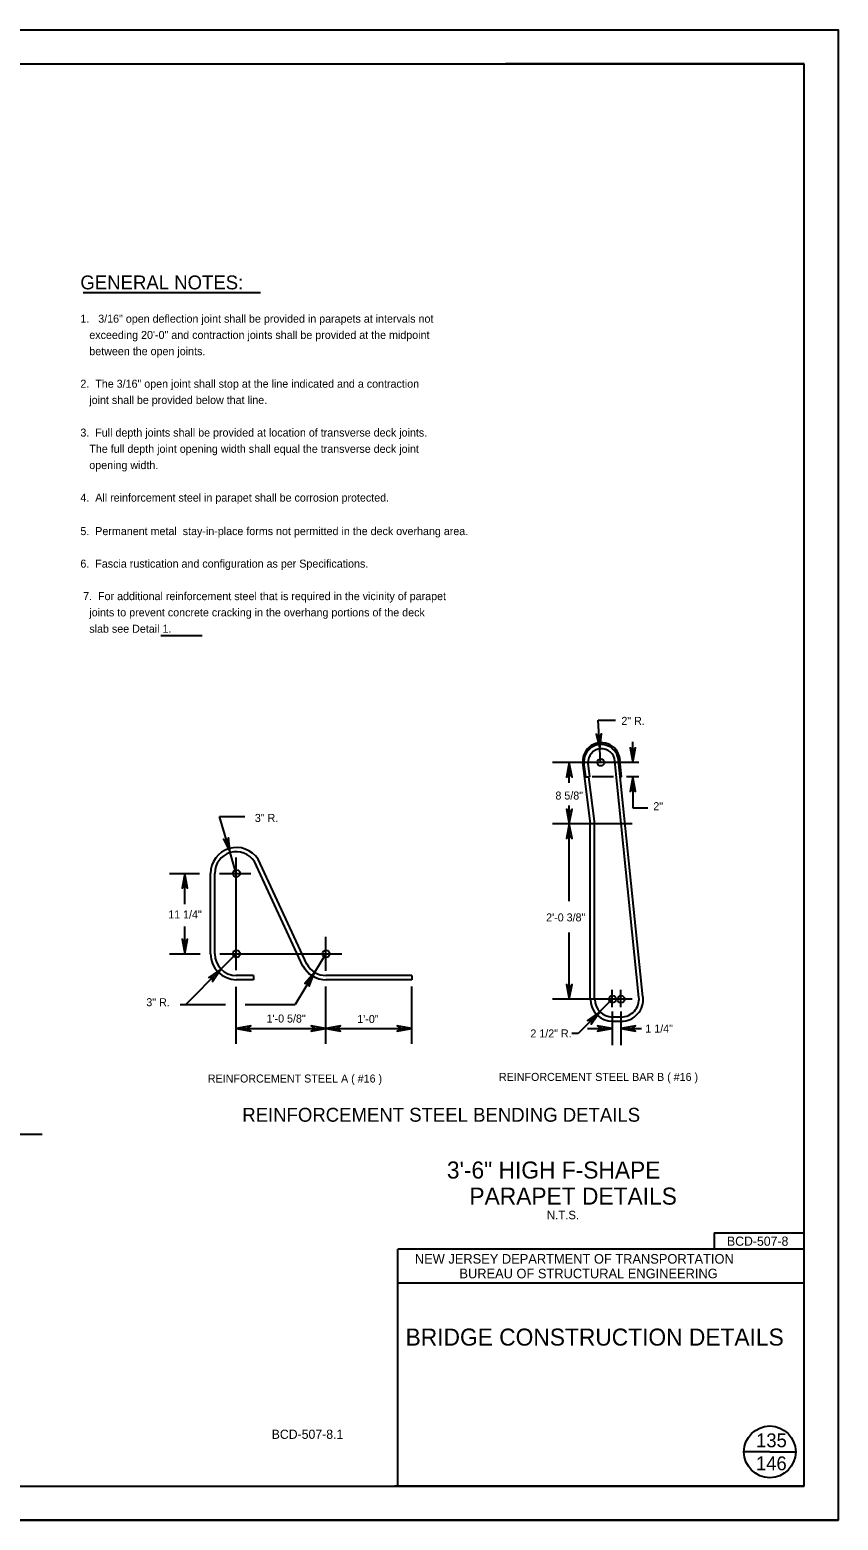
# Model space of a CAD drawing. Extents: x 499999.87 to 500002.82, y 499999.96 to 500001.79.
# Drawn here: x 500001.83 to 500002.825, y 499999.958 to 500001.792 of the extents above; entities that cross this region are included whole.
import ezdxf

# ---------------------------------------------------------------- set-up
doc = ezdxf.new("R2010")
doc.units = 0
for name, color, linetype in [('1', 7, 'Continuous'), ('2', 7, 'Continuous'), ('39', 7, 'Continuous'), ('4', 7, 'Continuous'), ('41', 7, 'Continuous'), ('5', 7, 'Continuous'), ('Default', 7, 'Continuous')]:
    doc.layers.add(name, color=color, linetype=linetype)

msp = doc.modelspace()

# ---------------------------------------------------------------- linework, layer by layer
at = {"layer": '1'}
for p, q in [((499999.8665, 500001.7917), (500002.8248, 500001.7917)), ((500000.0331, 500001.75), (500002.7831, 500001.75)), ((500002.7831, 500001.75), (500002.4157, 500001.75)), ((500002.7831, 500000), (500002.7831, 500001.75)), ((500002.7831, 500000), (500002.7831, 500001.75)), ((500002.7831, 500001.603), (500002.7831, 500001.75)), ((500002.7407, 500000.0424), (500002.7089, 500000.0424)), ((500002.7407, 500000.0424), (500002.7725, 500000.0424)), ((500000.0331, 500000), (500002.7831, 500000)), ((499999.8665, 499999.9583), (500002.8248, 499999.9583))]:
    msp.add_line(p, q, dxfattribs=at)
for points in [[(500002.5315, 500000.9072), (500002.5338, 500000.9255), (500002.5308, 500000.9209), (500002.5272, 500000.9252)], [(500002.5722, 500000.8904), (500002.5755, 500000.9085), (500002.5722, 500000.9042), (500002.5689, 500000.9085)], [(500002.4941, 500000.8904), (500002.4908, 500000.8724), (500002.4941, 500000.8766), (500002.4974, 500000.8724)], [(500002.5722, 500000.8727), (500002.5689, 500000.8547), (500002.5722, 500000.8589), (500002.5755, 500000.8547)], [(500002.4941, 500000.815), (500002.4974, 500000.833), (500002.4941, 500000.8287), (500002.4908, 500000.833)], [(500002.4941, 500000.815), (500002.4908, 500000.7969), (500002.4941, 500000.8012), (500002.4974, 500000.7969)], [(500002.0768, 500000.7795), (500002.0748, 500000.7979), (500002.0728, 500000.7927), (500002.0686, 500000.7959)], [(500002.0213, 500000.7539), (500002.018, 500000.7359), (500002.0213, 500000.7402), (500002.0246, 500000.7359)], [(500002.0213, 500000.6549), (500002.0246, 500000.6729), (500002.0213, 500000.6686), (500002.018, 500000.6729)], [(500002.0656, 500000.6362), (500002.0505, 500000.6257), (500002.0558, 500000.6263), (500002.0551, 500000.6211)], [(500002.1808, 500000.6322), (500002.1686, 500000.6184), (500002.1736, 500000.6204), (500002.1742, 500000.6152)], [(500002.4941, 500000.5991), (500002.4974, 500000.6171), (500002.4941, 500000.6129), (500002.4908, 500000.6171)], [(500002.5315, 500000.5837), (500002.5164, 500000.5732), (500002.5217, 500000.5738), (500002.521, 500000.5686)], [(500002.0843, 500000.563), (500002.1024, 500000.5597), (500002.0981, 500000.563), (500002.1024, 500000.5663)], [(500002.1946, 500000.563), (500002.1765, 500000.5663), (500002.1808, 500000.563), (500002.1765, 500000.5597)], [(500002.1946, 500000.563), (500002.2126, 500000.5597), (500002.2083, 500000.563), (500002.2126, 500000.5663)], [(500002.3002, 500000.563), (500002.2822, 500000.5663), (500002.2864, 500000.563), (500002.2822, 500000.5597)], [(500002.5469, 500000.5633), (500002.5289, 500000.5666), (500002.5331, 500000.5633), (500002.5289, 500000.56)], [(500002.5574, 500000.5633), (500002.5755, 500000.56), (500002.5712, 500000.5633), (500002.5755, 500000.5666)]]:
    msp.add_lwpolyline(points, close=True, dxfattribs=at)
msp.add_circle((500002.7407, 500000.0424), 0.0318, dxfattribs=at)
at = {"layer": '2'}
for p, q in [((500002.5102, 500000.8907), (500002.5197, 500000.815)), ((500002.5115, 500000.8907), (500002.5138, 500000.8727)), ((500002.5167, 500000.8894), (500002.519, 500000.8727)), ((500002.5794, 500000.6014), (500002.5499, 500000.8921)), ((500002.5846, 500000.602), (500002.5545, 500000.8927)), ((500002.5584, 500000.8727), (500002.5564, 500000.8927)), ((500002.5138, 500000.8727), (500002.519, 500000.8727)), ((500002.5177, 500000.8727), (500002.5249, 500000.815)), ((500002.5564, 500000.8727), (500002.5584, 500000.8727)), ((500002.5197, 500000.5991), (500002.5197, 500000.815)), ((500002.5249, 500000.5991), (500002.5249, 500000.815)), ((500002.1066, 500000.7684), (500002.166, 500000.6398)), ((500002.1109, 500000.7713), (500002.1709, 500000.6424)), ((500002.0525, 500000.7539), (500002.0525, 500000.6549)), ((500002.0577, 500000.7539), (500002.0577, 500000.6549)), ((500002.1056, 500000.6283), (500002.0843, 500000.6283)), ((500002.1056, 500000.623), (500002.0843, 500000.623)), ((500002.1056, 500000.6283), (500002.1056, 500000.623)), ((500002.3002, 500000.6283), (500002.1946, 500000.6283)), ((500002.3002, 500000.623), (500002.1946, 500000.623)), ((500002.3002, 500000.6283), (500002.3002, 500000.623)), ((500002.5574, 500000.5771), (500002.5469, 500000.5771)), ((500002.5574, 500000.5719), (500002.5469, 500000.5719))]:
    msp.add_line(p, q, dxfattribs=at)
for centre, radius, start, end in [((500002.5335, 500000.8918), 0.023, 2.454, 182.454), ((500002.5333, 500000.891), 0.0215, 4.7632, 184.7632), ((500002.5337, 500000.8909), 0.0165, 4.357, 184.357), ((500002.0846, 500000.754), 0.0318, 33.2401, 180), ((500002.0846, 500000.754), 0.0266, 33.2401, 180), ((500002.0846, 500000.655), 0.0318, 180, 270), ((500002.0846, 500000.655), 0.0266, 180, 270), ((500002.1948, 500000.6553), 0.0322, 207.8973, 270), ((500002.1948, 500000.655), 0.0318, 207.8973, 270), ((500002.1948, 500000.655), 0.0266, 207.8973, 270), ((500002.5578, 500000.5993), 0.0273, 270, 6.2034), ((500002.5578, 500000.5993), 0.022, 270, 6.2034), ((500002.5473, 500000.5993), 0.0273, 180, 270), ((500002.5473, 500000.5993), 0.022, 180, 270)]:
    msp.add_arc(centre, radius, start, end, dxfattribs=at)
at = {"layer": '4'}
msp.add_line((500001.8963, 500001.4685), (500002.1142, 500001.4685), dxfattribs=at)
at = {"layer": '41'}
msp.add_lwpolyline([(499999.8665, 500001.7917), (500002.8248, 500001.7917), (500002.8248, 499999.9583), (499999.8665, 499999.9583)], close=True, dxfattribs=at)
at = {"layer": '5'}
for p, q in [((500002.0423, 500001.0461), (500001.9915, 500001.0461)), ((500002.5315, 500000.9072), (500002.5295, 500000.9423)), ((500002.5295, 500000.9423), (500002.5509, 500000.9423)), ((500002.5722, 500000.8904), (500002.5722, 500000.916)), ((500002.5325, 500000.8904), (500002.5315, 500000.9072)), ((500002.5797, 500000.8904), (500002.4734, 500000.8904)), ((500002.4941, 500000.8655), (500002.4941, 500000.8904)), ((500002.5486, 500000.8727), (500002.5223, 500000.8727)), ((500002.5797, 500000.8727), (500002.5646, 500000.8727)), ((500002.5722, 500000.8727), (500002.5722, 500000.8346)), ((500002.0768, 500000.7795), (500002.0636, 500000.8238)), ((500002.0636, 500000.8238), (500002.0951, 500000.8238)), ((500002.4941, 500000.815), (500002.4941, 500000.8376)), ((500002.5722, 500000.8346), (500002.5906, 500000.8346)), ((500002.5715, 500000.815), (500002.4734, 500000.815)), ((500002.4941, 500000.7198), (500002.4941, 500000.815)), ((500002.0843, 500000.7539), (500002.0768, 500000.7795)), ((500002.0843, 500000.6348), (500002.0843, 500000.7736)), ((500002.0023, 500000.7539), (500002.039, 500000.7539)), ((500002.0213, 500000.7162), (500002.0213, 500000.7539)), ((500002.064, 500000.7539), (500002.1024, 500000.7539)), ((500002.0213, 500000.6549), (500002.0213, 500000.6886)), ((500002.1946, 500000.6339), (500002.1946, 500000.6759)), ((500002.4941, 500000.5991), (500002.4941, 500000.6814)), ((500002.0023, 500000.6549), (500002.04, 500000.6549)), ((500002.0643, 500000.6549), (500002.2142, 500000.6549)), ((500002.0843, 500000.6549), (500002.0656, 500000.6362)), ((500002.1946, 500000.6549), (500002.1808, 500000.6322)), ((500002.0656, 500000.6362), (500002.0223, 500000.5928)), ((500002.1808, 500000.6322), (500002.1568, 500000.5928)), ((500002.0843, 500000.5443), (500002.0843, 500000.6145)), ((500002.1946, 500000.5443), (500002.1946, 500000.6148)), ((500002.3002, 500000.5443), (500002.3002, 500000.6148)), ((500002.5469, 500000.5896), (500002.5469, 500000.6106)), ((500002.5574, 500000.5896), (500002.5574, 500000.6106)), ((500002.0154, 500000.5928), (500002.0712, 500000.5928)), ((500002.0955, 500000.5928), (500002.1568, 500000.5928)), ((500002.5715, 500000.5991), (500002.4734, 500000.5991)), ((500002.5315, 500000.5837), (500002.5049, 500000.5571)), ((500002.5469, 500000.5991), (500002.5312, 500000.5837)), ((500002.5469, 500000.584), (500002.5469, 500000.5427)), ((500002.5574, 500000.584), (500002.5574, 500000.5427)), ((500002.0843, 500000.563), (500002.1946, 500000.563)), ((500002.1946, 500000.563), (500002.3002, 500000.563)), ((500002.5049, 500000.5571), (500002.497, 500000.5571)), ((500002.5164, 500000.5633), (500002.5469, 500000.5633)), ((500002.5574, 500000.5633), (500002.5827, 500000.5633)), ((500001.6942, 500000.4331), (500001.8458, 500000.4331))]:
    msp.add_line(p, q, dxfattribs=at)
for centre in [(500002.5328, 500000.8905), (500002.0846, 500000.754), (500002.0846, 500000.655), (500002.1949, 500000.655), (500002.5472, 500000.5992), (500002.5577, 500000.5992)]:
    msp.add_circle(centre, 0.00441, dxfattribs=at)
at = {"layer": 'Default'}
for p, q in [((500002.6724, 500000.3117), (500002.6724, 500000.2917)), ((500002.6724, 500000.3117), (500002.7831, 500000.3117)), ((500002.7831, 500000.2917), (500002.2831, 500000.2917)), ((500002.2831, 500000), (500002.2831, 500000.2917)), ((500002.7831, 500000.25), (500002.2831, 500000.25)), ((500002.7831, 500000), (500002.2792, 500000))]:
    msp.add_line(p, q, dxfattribs=at)

# ---------------------------------------------------------------- texts
at = {"layer": '1'}
msp.add_text('REINFORCEMENT STEEL BENDING DETAILS', height=0.017061, dxfattribs=at).set_placement((500002.0918, 500000.4485))
at = {"layer": '39'}
for s, p in [('135', (500002.7238, 500000.0481)), ('146', (500002.7236, 500000.0198))]:
    msp.add_text(s, height=0.01697, dxfattribs=at).set_placement(p)
at = {"layer": '4'}
msp.add_text('GENERAL NOTES:', height=0.017061, dxfattribs=at).set_placement((500001.8927, 500001.4724))
at = {"layer": '5'}
for s, height, p in [('1.   3/16" open deflection joint shall be provided in parapets at intervals not', 0.009843, (500001.8927, 500001.4314)), ('   exceeding 20\'-0" and contraction joints shall be provided at the midpoint    ', 0.009843, (500001.8927, 500001.4114)), ('   between the open joints.', 0.009843, (500001.8927, 500001.3914)), ('2.  The 3/16" open joint shall stop at the line indicated and a contraction', 0.009843, (500001.8927, 500001.3514)), ('   joint shall be provided below that line.', 0.009843, (500001.8927, 500001.3314)), ('3.  Full depth joints shall be provided at location of transverse deck joints. ', 0.009843, (500001.8927, 500001.2913)), ('   The full depth joint opening width shall equal the transverse deck joint ', 0.009843, (500001.8927, 500001.2713)), ('   opening width.', 0.009843, (500001.8927, 500001.2513)), ('4.  All reinforcement steel in parapet shall be corrosion protected. ', 0.009843, (500001.8927, 500001.2113)), ('5.  Permanent metal  stay-in-place forms not permitted in the deck overhang area.', 0.009843, (500001.8927, 500001.1701)), ('6.  Fascia rustication and configuration as per Specifications.', 0.009843, (500001.8927, 500001.1301)), ('7.  For additional reinforcement steel that is required in the vicinity of parapet ', 0.009843, (500001.8961, 500001.0901)), ('   joints to prevent concrete cracking in the overhang portions of the deck', 0.009843, (500001.8927, 500001.0701)), ('   slab see Detail 1.', 0.009843, (500001.8927, 500001.05)), ('2" R.', 0.00984, (500002.5581, 500000.9367)), ('8 5/8"', 0.00984, (500002.477, 500000.8448)), ('2"', 0.00984, (500002.5974, 500000.8317)), ('3" R.', 0.00984, (500002.1073, 500000.8173)), ('11 1/4"', 0.00984, (500002.0007, 500000.6985)), ('2\'-0 3/8"', 0.00984, (500002.4656, 500000.6949)), ('3" R.', 0.00984, (500001.9738, 500000.5906)), ('1\'-0 5/8"', 0.00984, (500002.1217, 500000.5705)), ('1\'-0"', 0.00984, (500002.2333, 500000.5699)), ('1 1/4"', 0.00984, (500002.5876, 500000.5581)), ('2 1/2" R.', 0.00984, (500002.4462, 500000.5522)), ('REINFORCEMENT STEEL BAR B ( #16 )', 0.009843, (500002.4075, 500000.4987)), ('REINFORCEMENT STEEL A ( #16 )', 0.009843, (500002.0495, 500000.4967))]:
    msp.add_text(s, height=height, dxfattribs=at).set_placement(p)
at = {"layer": 'Default'}
for s, height, p in [('3\'-6" HIGH F-SHAPE', 0.020939, (500002.3435, 500000.3786)), ('PARAPET DETAILS', 0.020939, (500002.3712, 500000.3465)), ('N.T.S.', 0.01047, (500002.4665, 500000.3285)), ('BCD-507-8', 0.01129, (500002.688, 500000.2959)), ('NEW JERSEY DEPARTMENT OF TRANSPORTATION', 0.011811, (500002.3041, 500000.2739)), ('BUREAU OF STRUCTURAL ENGINEERING', 0.011811, (500002.3589, 500000.2559)), ('BRIDGE CONSTRUCTION DETAILS', 0.020939, (500002.2927, 500000.1731)), ('BCD-507-8.1', 0.011287, (500002.128, 500000.0584))]:
    msp.add_text(s, height=height, dxfattribs=at).set_placement(p)

doc.saveas('drawing.dxf')
